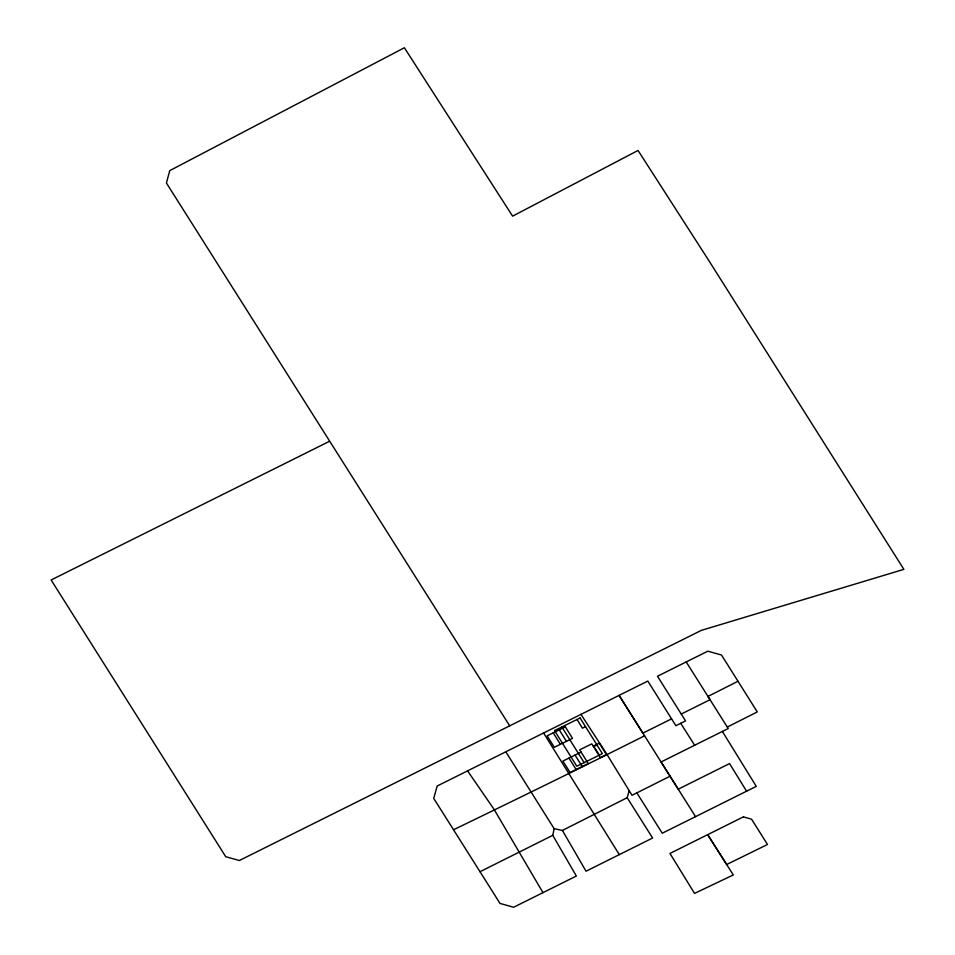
<?xml version="1.0" encoding="UTF-8"?>
<svg xmlns="http://www.w3.org/2000/svg" width="955" height="955" viewBox="0 0 955 955"><rect width="100%" height="100%" fill="white"/><g stroke="black" fill="none" stroke-linecap="round" stroke-linejoin="round"><path stroke-width="1.43" d="M552.766 835.327L554.115 828.63L505.816 751.812L437.175 786.013L433.713 798.368L500.014 903.43L513.659 907.25L576.354 876.022L552.766 835.327L479.995 871.724M554.115 828.63L562.376 830.468L627.172 797.7L629.178 790.692M727.292 727.053L757.267 711.929L738 681.261L707.953 696.422L728.235 728.534L661.063 761.983L678.241 789.188L729.548 763.582L746.595 791.194L756.276 786.383L722.374 731.446M670.052 776.224L632.019 795.3L606.926 754.366L580.962 714.376M329.403 441.353L51.128 579.983L225.726 856.695L239.359 860.515L701.364 630.36L903.872 569.359L708.526 260.106L638.047 150.46L512.608 216.152L404.383 47.75L169.739 170.635L166.433 183.038L509.707 725.836M505.816 751.812L647.812 681.07L675.877 725.705L685.559 720.918L657.494 676.247L707.822 651.179L721.491 655.011L738 681.261M671.616 718.84L642.882 733.13L619.067 695.383L695.55 816.644L746.595 791.194M681.261 714.03L710.031 699.717L686.215 661.946M453.518 829.764C517.395 798.846 581.141 767.701 644.565 735.804M627.172 797.7L652.599 838.024L586.036 871.211L562.411 830.468M695.55 816.644L662.245 833.214L636.854 792.865M585.511 726.636L582.419 728.164L577.011 719.509M581.106 752.098L562.925 761.063L570.087 772.523L588.268 763.558L579.685 749.83L591.813 743.85L600.397 757.59L606.461 754.605L599.298 743.133L593.234 746.13M596.971 744.984L593.879 746.512L599.286 755.166M467.58 770.876L494.165 809.53L542.977 892.65M680.724 723.293L694.655 745.258M561.862 726.97L584.138 762.627M559.284 729.871L566.446 741.331M575.041 755.083L582.216 766.555M553.22 732.855L560.382 744.315M568.977 758.079L576.152 769.539M543.586 732.998L619.294 854.618M743.384 816.871L669.968 853.448L694.536 893.403L733.297 874.947L707.691 834.67L726.671 864.514L767.498 844.495L751.561 819.187L743.384 816.871M580.103 717.981L554.521 730.587L576.808 766.244L602.378 753.638L580.103 717.981M565.348 726.874L547.155 735.839L554.318 747.311L572.511 738.346L565.348 726.874"/></g></svg>
